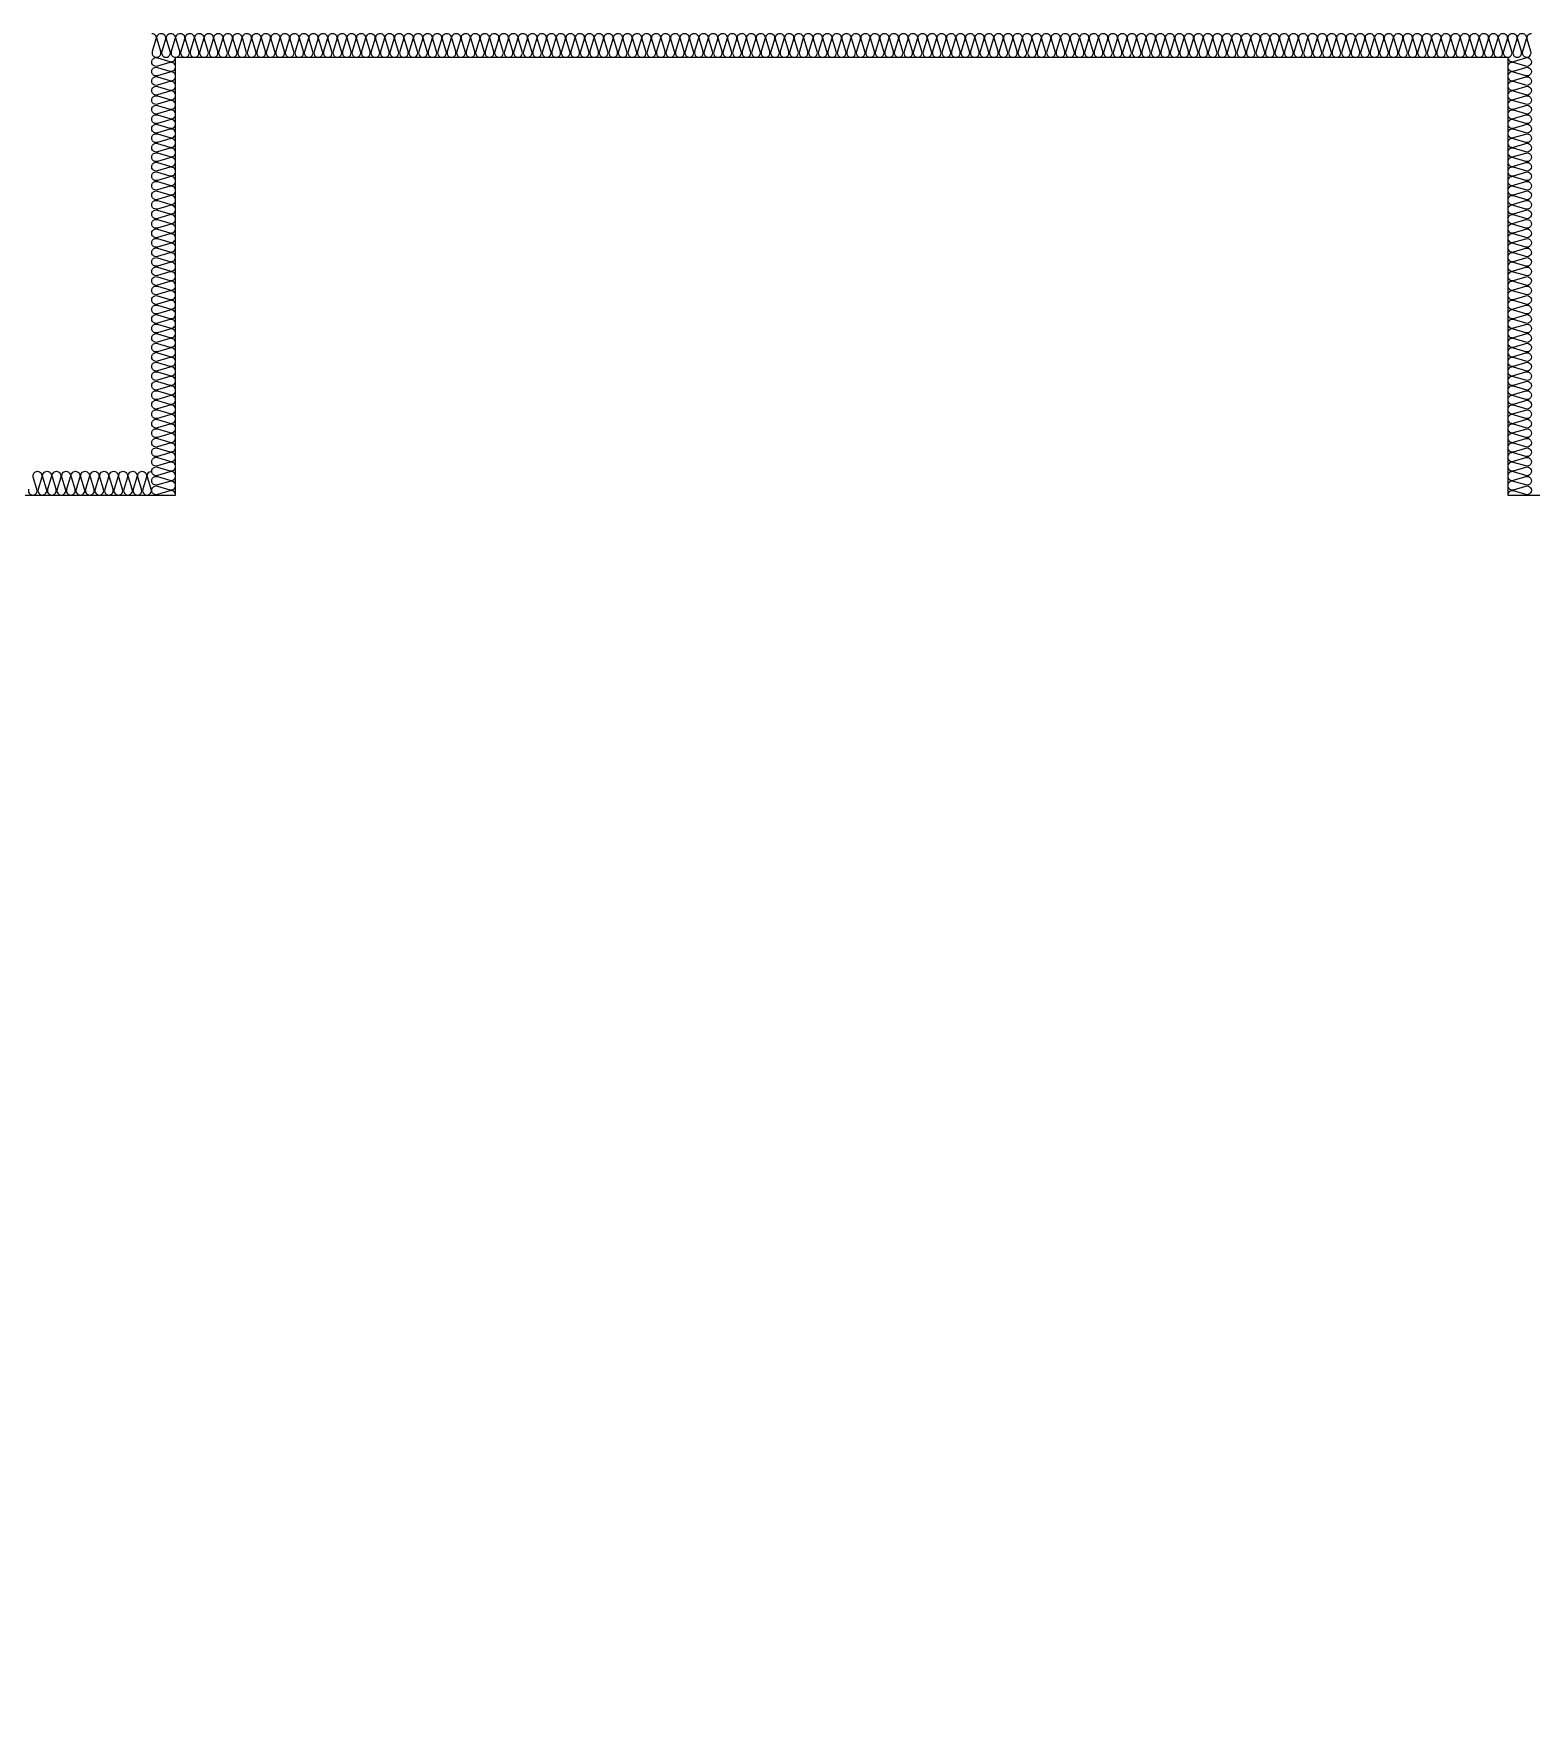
# Model space of a CAD drawing. Header units: millimetres. Extents: x 17311 to 801382, y -242618 to -104888.
# Drawn here: x 345962 to 349111, y -173029 to -169509 of the extents above; entities that cross this region are included whole.
import ezdxf

# ---------------------------------------------------------------- set-up
doc = ezdxf.new("R2010")
doc.units = ezdxf.units.MM
doc.header["$LTSCALE"] = 250
doc.layers.add('ISL', color=251, linetype='Continuous')

msp = doc.modelspace()

# ---------------------------------------------------------------- linework, layer by layer
at = {"layer": 'ISL'}
for points in [[(346210.7, -169509.5, -0.00027), (346210.7, -169509.5, -0.509267), (346219.5, -169521.6), (346211.8, -169547.4, 1.372593), (346229.5, -169547.4), (346221.8, -169521.6, -0.509267), (346230.7, -169509.5, -0.509267), (346239.5, -169521.6), (346231.8, -169547.4, 1.372593), (346249.5, -169547.4), (346241.8, -169521.6, -0.509267), (346250.7, -169509.5, -0.509267), (346259.5, -169521.6), (346251.8, -169547.4, 1.372593), (346269.5, -169547.4), (346261.8, -169521.6, -0.509267), (346270.7, -169509.5, -0.509267), (346279.5, -169521.6), (346271.8, -169547.4, 1.372593), (346289.5, -169547.4), (346281.8, -169521.6, -0.509267), (346290.7, -169509.5, -0.509267), (346299.5, -169521.6), (346291.8, -169547.4, 1.372593), (346309.5, -169547.4), (346301.8, -169521.6, -0.509267), (346310.7, -169509.5, -0.509267), (346319.5, -169521.6), (346311.8, -169547.4, 1.372593), (346329.5, -169547.4), (346321.8, -169521.6, -0.509267), (346330.7, -169509.5, -0.509267), (346339.5, -169521.6), (346331.8, -169547.4, 1.372593), (346349.5, -169547.4), (346341.8, -169521.6, -0.509267), (346350.7, -169509.5, -0.509267), (346359.5, -169521.6), (346351.8, -169547.4, 1.372593), (346369.5, -169547.4), (346361.8, -169521.6, -0.509267), (346370.7, -169509.5, -0.509267), (346379.5, -169521.6), (346371.8, -169547.4, 1.372593), (346389.5, -169547.4), (346381.8, -169521.6, -0.509267), (346390.7, -169509.5, -0.509267), (346399.5, -169521.6), (346391.8, -169547.4, 1.372593), (346409.5, -169547.4), (346401.8, -169521.6, -0.509267), (346410.7, -169509.5, -0.509267), (346419.5, -169521.6), (346411.8, -169547.4, 1.372593), (346429.5, -169547.4), (346421.8, -169521.6, -0.509267), (346430.7, -169509.5, -0.509267), (346439.5, -169521.6), (346431.8, -169547.4, 1.372593), (346449.5, -169547.4), (346441.8, -169521.6, -0.509267), (346450.7, -169509.5, -0.509267), (346459.5, -169521.6), (346451.8, -169547.4, 1.372593), (346469.5, -169547.4), (346461.8, -169521.6, -0.509267), (346470.7, -169509.5, -0.509267), (346479.5, -169521.6), (346471.8, -169547.4, 1.372593), (346489.5, -169547.4), (346481.8, -169521.6, -0.509267), (346490.7, -169509.5, -0.509267), (346499.5, -169521.6), (346491.8, -169547.4, 1.372593), (346509.5, -169547.4), (346501.8, -169521.6, -0.509267), (346510.7, -169509.5, -0.509267), (346519.5, -169521.6), (346511.8, -169547.4, 1.372593), (346529.5, -169547.4), (346521.8, -169521.6, -0.509267), (346530.7, -169509.5, -0.509267), (346539.5, -169521.6), (346531.8, -169547.4, 1.372593), (346549.5, -169547.4), (346541.8, -169521.6, -0.509267), (346550.7, -169509.5, -0.509267), (346559.5, -169521.6), (346551.8, -169547.4, 1.372593), (346569.5, -169547.4), (346561.8, -169521.6, -0.509267), (346570.7, -169509.5, -0.509267), (346579.5, -169521.6), (346571.8, -169547.4, 1.372593), (346589.5, -169547.4), (346581.8, -169521.6, -0.509267), (346590.7, -169509.5, -0.509267), (346599.5, -169521.6), (346591.8, -169547.4, 1.372593), (346609.5, -169547.4), (346601.8, -169521.6, -0.509267), (346610.7, -169509.5, -0.509267), (346619.5, -169521.6), (346611.8, -169547.4, 1.372593), (346629.5, -169547.4), (346621.8, -169521.6, -0.509267), (346630.7, -169509.5, -0.509267), (346639.5, -169521.6), (346631.8, -169547.4, 1.372593), (346649.5, -169547.4), (346641.8, -169521.6, -0.509267), (346650.7, -169509.5, -0.509267), (346659.5, -169521.6), (346651.8, -169547.4, 1.372593), (346669.5, -169547.4), (346661.8, -169521.6, -0.509267), (346670.7, -169509.5, -0.509267), (346679.5, -169521.6), (346671.8, -169547.4, 1.372593), (346689.5, -169547.4), (346681.8, -169521.6, -0.509267), (346690.7, -169509.5, -0.509267), (346699.5, -169521.6), (346691.8, -169547.4, 1.372593), (346709.5, -169547.4), (346701.8, -169521.6, -0.509267), (346710.7, -169509.5, -0.509267), (346719.5, -169521.6), (346711.8, -169547.4, 1.372593), (346729.5, -169547.4), (346721.8, -169521.6, -0.509267), (346730.7, -169509.5, -0.509267), (346739.5, -169521.6), (346731.8, -169547.4, 1.372593), (346749.5, -169547.4), (346741.8, -169521.6, -0.509267), (346750.7, -169509.5, -0.509267), (346759.5, -169521.6), (346751.8, -169547.4, 1.372593), (346769.5, -169547.4), (346761.8, -169521.6, -0.509267), (346770.7, -169509.5, -0.509267), (346779.5, -169521.6), (346771.8, -169547.4, 1.372593), (346789.5, -169547.4), (346781.8, -169521.6, -0.509267), (346790.7, -169509.5, -0.509267), (346799.5, -169521.6), (346791.8, -169547.4, 1.372593), (346809.5, -169547.4), (346801.8, -169521.6, -0.509267), (346810.7, -169509.5, -0.509267), (346819.5, -169521.6), (346811.8, -169547.4, 1.372593), (346829.5, -169547.4), (346821.8, -169521.6, -0.509267), (346830.7, -169509.5, -0.509267), (346839.5, -169521.6), (346831.8, -169547.4, 1.372593), (346849.5, -169547.4), (346841.8, -169521.6, -0.509267), (346850.7, -169509.5, -0.509267), (346859.5, -169521.6), (346851.8, -169547.4, 1.372593), (346869.5, -169547.4), (346861.8, -169521.6, -0.509267), (346870.7, -169509.5, -0.509267), (346879.5, -169521.6), (346871.8, -169547.4, 1.372593), (346889.5, -169547.4), (346881.8, -169521.6, -0.509267), (346890.7, -169509.5, -0.509267), (346899.5, -169521.6), (346891.8, -169547.4, 1.372593), (346909.5, -169547.4), (346901.8, -169521.6, -0.509267), (346910.7, -169509.5, -0.509267), (346919.5, -169521.6), (346911.8, -169547.4, 1.372593), (346929.5, -169547.4), (346921.8, -169521.6, -0.509267), (346930.7, -169509.5, -0.509267), (346939.5, -169521.6), (346931.8, -169547.4, 1.372593), (346949.5, -169547.4), (346941.8, -169521.6, -0.509267), (346950.7, -169509.5, -0.509267), (346959.5, -169521.6), (346951.8, -169547.4, 1.372593), (346969.5, -169547.4), (346961.8, -169521.6, -0.509267), (346970.7, -169509.5, -0.509267), (346979.5, -169521.6), (346971.8, -169547.4, 1.372593), (346989.5, -169547.4), (346981.8, -169521.6, -0.509267), (346990.7, -169509.5, -0.509267), (346999.5, -169521.6), (346991.8, -169547.4, 1.372593), (347009.5, -169547.4), (347001.8, -169521.6, -0.509267), (347010.7, -169509.5, -0.509267), (347019.5, -169521.6), (347011.8, -169547.4, 1.372593), (347029.5, -169547.4), (347021.8, -169521.6, -0.509267), (347030.7, -169509.5, -0.509267), (347039.5, -169521.6), (347031.8, -169547.4, 1.372593), (347049.5, -169547.4), (347041.8, -169521.6, -0.509267), (347050.7, -169509.5, -0.509267), (347059.5, -169521.6), (347051.8, -169547.4, 1.372593), (347069.5, -169547.4), (347061.8, -169521.6, -0.509267), (347070.7, -169509.5, -0.509267), (347079.5, -169521.6), (347071.8, -169547.4, 1.372593), (347089.5, -169547.4), (347081.8, -169521.6, -0.509267), (347090.7, -169509.5, -0.509267), (347099.5, -169521.6), (347091.8, -169547.4, 1.372593), (347109.5, -169547.4), (347101.8, -169521.6, -0.509267), (347110.7, -169509.5, -0.509267), (347119.5, -169521.6), (347111.8, -169547.4, 1.372593), (347129.5, -169547.4), (347121.8, -169521.6, -0.509267), (347130.7, -169509.5, -0.509267), (347139.5, -169521.6), (347131.8, -169547.4, 1.372593), (347149.5, -169547.4), (347141.8, -169521.6, -0.509267), (347150.7, -169509.5, -0.509267), (347159.5, -169521.6), (347151.8, -169547.4, 1.372593), (347169.5, -169547.4), (347161.8, -169521.6, -0.509267), (347170.7, -169509.5, -0.509267), (347179.5, -169521.6), (347171.8, -169547.4, 1.372593), (347189.5, -169547.4), (347181.8, -169521.6, -0.509267), (347190.7, -169509.5, -0.509267), (347199.5, -169521.6), (347191.8, -169547.4, 1.372593), (347209.5, -169547.4), (347201.8, -169521.6, -0.509267), (347210.7, -169509.5, -0.509267), (347219.5, -169521.6), (347211.8, -169547.4, 1.372593), (347229.5, -169547.4), (347221.8, -169521.6, -0.509267), (347230.7, -169509.5, -0.509267), (347239.5, -169521.6), (347231.8, -169547.4, 1.372593), (347249.5, -169547.4), (347241.8, -169521.6, -0.509267), (347250.7, -169509.5, -0.509267), (347259.5, -169521.6), (347251.8, -169547.4, 1.372593), (347269.5, -169547.4), (347261.8, -169521.6, -0.509267), (347270.7, -169509.5, -0.509267), (347279.5, -169521.6), (347271.8, -169547.4, 1.372593), (347289.5, -169547.4), (347281.8, -169521.6, -0.509267), (347290.7, -169509.5, -0.509267), (347299.5, -169521.6), (347291.8, -169547.4, 1.372593), (347309.5, -169547.4), (347301.8, -169521.6, -0.509267), (347310.7, -169509.5, -0.509267), (347319.5, -169521.6), (347311.8, -169547.4, 1.372593), (347329.5, -169547.4), (347321.8, -169521.6, -0.509267), (347330.7, -169509.5, -0.509267), (347339.5, -169521.6), (347331.8, -169547.4, 1.372593), (347349.5, -169547.4), (347341.8, -169521.6, -0.509267), (347350.7, -169509.5, -0.509267), (347359.5, -169521.6), (347351.8, -169547.4, 1.372593), (347369.5, -169547.4), (347361.8, -169521.6, -0.509267), (347370.7, -169509.5, -0.509267), (347379.5, -169521.6), (347371.8, -169547.4, 1.372593), (347389.5, -169547.4), (347381.8, -169521.6, -0.509267), (347390.7, -169509.5, -0.509267), (347399.5, -169521.6), (347391.8, -169547.4, 1.372593), (347409.5, -169547.4), (347401.8, -169521.6, -0.509267), (347410.7, -169509.5, -0.509267), (347419.5, -169521.6), (347411.8, -169547.4, 1.372593), (347429.5, -169547.4), (347421.8, -169521.6, -0.509267), (347430.7, -169509.5, -0.509267), (347439.5, -169521.6), (347431.8, -169547.4, 1.372593), (347449.5, -169547.4), (347441.8, -169521.6, -0.509267), (347450.7, -169509.5, -0.509267), (347459.5, -169521.6), (347451.8, -169547.4, 1.372593), (347469.5, -169547.4), (347461.8, -169521.6, -0.509267), (347470.7, -169509.5, -0.509267), (347479.5, -169521.6), (347471.8, -169547.4, 1.372593), (347489.5, -169547.4), (347481.8, -169521.6, -0.509267), (347490.7, -169509.5, -0.509267), (347499.5, -169521.6), (347491.8, -169547.4, 1.372593), (347509.5, -169547.4), (347501.8, -169521.6, -0.509267), (347510.7, -169509.5, -0.509267), (347519.5, -169521.6), (347511.8, -169547.4, 1.372593), (347529.5, -169547.4), (347521.8, -169521.6, -0.509267), (347530.7, -169509.5, -0.509267), (347539.5, -169521.6), (347531.8, -169547.4, 1.372593), (347549.5, -169547.4), (347541.8, -169521.6, -0.509267), (347550.7, -169509.5, -0.509267), (347559.5, -169521.6), (347551.8, -169547.4, 1.372593), (347569.5, -169547.4), (347561.8, -169521.6, -0.509267), (347570.7, -169509.5, -0.509267), (347579.5, -169521.6), (347571.8, -169547.4, 1.372593), (347589.5, -169547.4), (347581.8, -169521.6, -0.509267), (347590.7, -169509.5, -0.509267), (347599.5, -169521.6), (347591.8, -169547.4, 1.372593), (347609.5, -169547.4), (347601.8, -169521.6, -0.509267), (347610.7, -169509.5, -0.509267), (347619.5, -169521.6), (347611.8, -169547.4, 1.372593), (347629.5, -169547.4), (347621.8, -169521.6, -0.509267), (347630.7, -169509.5, -0.509267), (347639.5, -169521.6), (347631.8, -169547.4, 1.372593), (347649.5, -169547.4), (347641.8, -169521.6, -0.509267), (347650.7, -169509.5, -0.509267), (347659.5, -169521.6), (347651.8, -169547.4, 1.372593), (347669.5, -169547.4), (347661.8, -169521.6, -0.509267), (347670.7, -169509.5, -0.509267), (347679.5, -169521.6), (347671.8, -169547.4, 1.372593), (347689.5, -169547.4), (347681.8, -169521.6, -0.509267), (347690.7, -169509.5, -0.509267), (347699.5, -169521.6), (347691.8, -169547.4, 1.372593), (347709.5, -169547.4), (347701.8, -169521.6, -0.509267), (347710.7, -169509.5, -0.509267), (347719.5, -169521.6), (347711.8, -169547.4, 1.372593), (347729.5, -169547.4), (347721.8, -169521.6, -0.509267), (347730.7, -169509.5, -0.509267), (347739.5, -169521.6), (347731.8, -169547.4, 1.372593), (347749.5, -169547.4), (347741.8, -169521.6, -0.509267), (347750.7, -169509.5, -0.509267), (347759.5, -169521.6), (347751.8, -169547.4, 1.372593), (347769.5, -169547.4), (347761.8, -169521.6, -0.509267), (347770.7, -169509.5, -0.509267), (347779.5, -169521.6), (347771.8, -169547.4, 1.372593), (347789.5, -169547.4), (347781.8, -169521.6, -0.509267), (347790.7, -169509.5, -0.509267), (347799.5, -169521.6), (347791.8, -169547.4, 1.372593), (347809.5, -169547.4), (347801.8, -169521.6, -0.509267), (347810.7, -169509.5, -0.509267), (347819.5, -169521.6), (347811.8, -169547.4, 1.372593), (347829.5, -169547.4), (347821.8, -169521.6, -0.509267), (347830.7, -169509.5, -0.509267), (347839.5, -169521.6), (347831.8, -169547.4, 1.372593), (347849.5, -169547.4), (347841.8, -169521.6, -0.509267), (347850.7, -169509.5, -0.509267), (347859.5, -169521.6), (347851.8, -169547.4, 1.372593), (347869.5, -169547.4), (347861.8, -169521.6, -0.509267), (347870.7, -169509.5, -0.509267), (347879.5, -169521.6), (347871.8, -169547.4, 1.372593), (347889.5, -169547.4), (347881.8, -169521.6, -0.509267), (347890.7, -169509.5, -0.509267), (347899.5, -169521.6), (347891.8, -169547.4, 1.372593), (347909.5, -169547.4), (347901.8, -169521.6, -0.509267), (347910.7, -169509.5, -0.509267), (347919.5, -169521.6), (347911.8, -169547.4, 1.372593), (347929.5, -169547.4), (347921.8, -169521.6, -0.509267), (347930.7, -169509.5, -0.509267), (347939.5, -169521.6), (347931.8, -169547.4, 1.372593), (347949.5, -169547.4), (347941.8, -169521.6, -0.509267), (347950.7, -169509.5, -0.509267), (347959.5, -169521.6), (347951.8, -169547.4, 1.372593), (347969.5, -169547.4), (347961.8, -169521.6, -0.509267), (347970.7, -169509.5, -0.509267), (347979.5, -169521.6), (347971.8, -169547.4, 1.372593), (347989.5, -169547.4), (347981.8, -169521.6, -0.509267), (347990.7, -169509.5, -0.509267), (347999.5, -169521.6), (347991.8, -169547.4, 1.372593), (348009.5, -169547.4), (348001.8, -169521.6, -0.509267), (348010.7, -169509.5, -0.509267), (348019.5, -169521.6), (348011.8, -169547.4, 1.372593), (348029.5, -169547.4), (348021.8, -169521.6, -0.509267), (348030.7, -169509.5, -0.509267), (348039.5, -169521.6), (348031.8, -169547.4, 1.372593), (348049.5, -169547.4), (348041.8, -169521.6, -0.509267), (348050.7, -169509.5, -0.509267), (348059.5, -169521.6), (348051.8, -169547.4, 1.372593), (348069.5, -169547.4), (348061.8, -169521.6, -0.509267), (348070.7, -169509.5, -0.509267), (348079.5, -169521.6), (348071.8, -169547.4, 1.372593), (348089.5, -169547.4), (348081.8, -169521.6, -0.509267), (348090.7, -169509.5, -0.509267), (348099.5, -169521.6), (348091.8, -169547.4, 1.372593), (348109.5, -169547.4), (348101.8, -169521.6, -0.509267), (348110.7, -169509.5, -0.509267), (348119.5, -169521.6), (348111.8, -169547.4, 1.372593), (348129.5, -169547.4), (348121.8, -169521.6, -0.509267), (348130.7, -169509.5, -0.509267), (348139.5, -169521.6), (348131.8, -169547.4, 1.372593), (348149.5, -169547.4), (348141.8, -169521.6, -0.509267), (348150.7, -169509.5, -0.509267), (348159.5, -169521.6), (348151.8, -169547.4, 1.372593), (348169.5, -169547.4), (348161.8, -169521.6, -0.509267), (348170.7, -169509.5, -0.509267), (348179.5, -169521.6), (348171.8, -169547.4, 1.372593), (348189.5, -169547.4), (348181.8, -169521.6, -0.509267), (348190.7, -169509.5, -0.509267), (348199.5, -169521.6), (348191.8, -169547.4, 1.372593), (348209.5, -169547.4), (348201.8, -169521.6, -0.509267), (348210.7, -169509.5, -0.509267), (348219.5, -169521.6), (348211.8, -169547.4, 1.372593), (348229.5, -169547.4), (348221.8, -169521.6, -0.509267), (348230.7, -169509.5, -0.509267), (348239.5, -169521.6), (348231.8, -169547.4, 1.372593), (348249.5, -169547.4), (348241.8, -169521.6, -0.509267), (348250.7, -169509.5, -0.509267), (348259.5, -169521.6), (348251.8, -169547.4, 1.372593), (348269.5, -169547.4), (348261.8, -169521.6, -0.509267), (348270.7, -169509.5, -0.509267), (348279.5, -169521.6), (348271.8, -169547.4, 1.372593), (348289.5, -169547.4), (348281.8, -169521.6, -0.509267), (348290.7, -169509.5, -0.509267), (348299.5, -169521.6), (348291.8, -169547.4, 1.372593), (348309.5, -169547.4), (348301.8, -169521.6, -0.509267), (348310.7, -169509.5, -0.509267), (348319.5, -169521.6), (348311.8, -169547.4, 1.372593), (348329.5, -169547.4), (348321.8, -169521.6, -0.509267), (348330.7, -169509.5, -0.509267), (348339.5, -169521.6), (348331.8, -169547.4, 1.372593), (348349.5, -169547.4), (348341.8, -169521.6, -0.509267), (348350.7, -169509.5, -0.509267), (348359.5, -169521.6), (348351.8, -169547.4, 1.372593), (348369.5, -169547.4), (348361.8, -169521.6, -0.509267), (348370.7, -169509.5, -0.509267), (348379.5, -169521.6), (348371.8, -169547.4, 1.372593), (348389.5, -169547.4), (348381.8, -169521.6, -0.509267), (348390.7, -169509.5, -0.509267), (348399.5, -169521.6), (348391.8, -169547.4, 1.372593), (348409.5, -169547.4), (348401.8, -169521.6, -0.509267), (348410.7, -169509.5, -0.509267), (348419.5, -169521.6), (348411.8, -169547.4, 1.372593), (348429.5, -169547.4), (348421.8, -169521.6, -0.509267), (348430.7, -169509.5, -0.509267), (348439.5, -169521.6), (348431.8, -169547.4, 1.372593), (348449.5, -169547.4), (348441.8, -169521.6, -0.509267), (348450.7, -169509.5, -0.509267), (348459.5, -169521.6), (348451.8, -169547.4, 1.372593), (348469.5, -169547.4), (348461.8, -169521.6, -0.509267), (348470.7, -169509.5, -0.509267), (348479.5, -169521.6), (348471.8, -169547.4, 1.372593), (348489.5, -169547.4), (348481.8, -169521.6, -0.509267), (348490.7, -169509.5, -0.509267), (348499.5, -169521.6), (348491.8, -169547.4, 1.372593), (348509.5, -169547.4), (348501.8, -169521.6, -0.509267), (348510.7, -169509.5, -0.509267), (348519.5, -169521.6), (348511.8, -169547.4, 1.372593), (348529.5, -169547.4), (348521.8, -169521.6, -0.509267), (348530.7, -169509.5, -0.509267), (348539.5, -169521.6), (348531.8, -169547.4, 1.372593), (348549.5, -169547.4), (348541.8, -169521.6, -0.509267), (348550.7, -169509.5, -0.509267), (348559.5, -169521.6), (348551.8, -169547.4, 1.372593), (348569.5, -169547.4), (348561.8, -169521.6, -0.509267), (348570.7, -169509.5, -0.509267), (348579.5, -169521.6), (348571.8, -169547.4, 1.372593), (348589.5, -169547.4), (348581.8, -169521.6, -0.509267), (348590.7, -169509.5, -0.509267), (348599.5, -169521.6), (348591.8, -169547.4, 1.372593), (348609.5, -169547.4), (348601.8, -169521.6, -0.509267), (348610.7, -169509.5, -0.509267), (348619.5, -169521.6), (348611.8, -169547.4, 1.372593), (348629.5, -169547.4), (348621.8, -169521.6, -0.509267), (348630.7, -169509.5, -0.509267), (348639.5, -169521.6), (348631.8, -169547.4, 1.372593), (348649.5, -169547.4), (348641.8, -169521.6, -0.509267), (348650.7, -169509.5, -0.509267), (348659.5, -169521.6), (348651.8, -169547.4, 1.372593), (348669.5, -169547.4), (348661.8, -169521.6, -0.509267), (348670.7, -169509.5, -0.509267), (348679.5, -169521.6), (348671.8, -169547.4, 1.372593), (348689.5, -169547.4), (348681.8, -169521.6, -0.509267), (348690.7, -169509.5, -0.509267), (348699.5, -169521.6), (348691.8, -169547.4, 1.372593), (348709.5, -169547.4), (348701.8, -169521.6, -0.509267), (348710.7, -169509.5, -0.509267), (348719.5, -169521.6), (348711.8, -169547.4, 1.372593), (348729.5, -169547.4), (348721.8, -169521.6, -0.509267), (348730.7, -169509.5, -0.509267), (348739.5, -169521.6), (348731.8, -169547.4, 1.372593), (348749.5, -169547.4), (348741.8, -169521.6, -0.509267), (348750.7, -169509.5, -0.509267), (348759.5, -169521.6), (348751.8, -169547.4, 1.372593), (348769.5, -169547.4), (348761.8, -169521.6, -0.509267), (348770.7, -169509.5, -0.509267), (348779.5, -169521.6), (348771.8, -169547.4, 1.372593), (348789.5, -169547.4), (348781.8, -169521.6, -0.509267), (348790.7, -169509.5, -0.509267), (348799.5, -169521.6), (348791.8, -169547.4, 1.372593), (348809.5, -169547.4), (348801.8, -169521.6, -0.509267), (348810.7, -169509.5, -0.509267), (348819.5, -169521.6), (348811.8, -169547.4, 1.372593), (348829.5, -169547.4), (348821.8, -169521.6, -0.509267), (348830.7, -169509.5, -0.509267), (348839.5, -169521.6), (348831.8, -169547.4, 1.372593), (348849.5, -169547.4), (348841.8, -169521.6, -0.509267), (348850.7, -169509.5, -0.509267), (348859.5, -169521.6), (348851.8, -169547.4, 1.372593), (348869.5, -169547.4), (348861.8, -169521.6, -0.509267), (348870.7, -169509.5, -0.509267), (348879.5, -169521.6), (348871.8, -169547.4, 1.372593), (348889.5, -169547.4), (348881.8, -169521.6, -0.509267), (348890.7, -169509.5, -0.509267), (348899.5, -169521.6), (348891.8, -169547.4, 1.372593), (348909.5, -169547.4), (348901.8, -169521.6, -0.509267), (348910.7, -169509.5, -0.509267), (348919.5, -169521.6), (348911.8, -169547.4, 1.372593), (348929.5, -169547.4), (348921.8, -169521.6, -0.509267), (348930.7, -169509.5, -0.509267), (348939.5, -169521.6), (348931.8, -169547.4, 1.372593), (348949.5, -169547.4), (348941.8, -169521.6, -0.509267), (348950.7, -169509.5, -0.509267), (348959.5, -169521.6), (348951.8, -169547.4, 1.372593), (348969.5, -169547.4), (348961.8, -169521.6, -0.509267), (348970.7, -169509.5, -0.509267), (348979.5, -169521.6), (348971.8, -169547.4, 1.372593), (348989.5, -169547.4), (348981.8, -169521.6, -0.509267), (348990.7, -169509.5, -0.509267), (348999.5, -169521.6), (348991.8, -169547.4, 1.372593), (349009.5, -169547.4), (349001.8, -169521.6, -0.509267), (349010.7, -169509.5, -0.509267), (349019.5, -169521.6), (349011.8, -169547.4, 1.372593), (349029.5, -169547.4), (349021.8, -169521.6, -0.509267), (349030.7, -169509.5, -0.509267), (349039.5, -169521.6), (349031.8, -169547.4, 1.372593), (349049.5, -169547.4), (349041.8, -169521.6, -0.509267), (349050.7, -169509.5, -0.509267), (349059.5, -169521.6), (349051.8, -169547.4, 1.372593), (349069.5, -169547.4), (349061.8, -169521.6, -0.509267), (349070.7, -169509.5, -0.509267), (349079.5, -169521.6), (349071.8, -169547.4, 1.372593), (349089.5, -169547.4), (349081.8, -169521.6, -0.509267), (349090.7, -169509.5, -0.509267), (349099.5, -169521.6), (349091.8, -169547.4, 1.372593), (349109.5, -169547.4), (349101.8, -169521.6, -0.508927), (349110.7, -169509.5, -0.508927)], [(346260.7, -170479.5, 0.509267), (346248.5, -170470.6), (346222.8, -170478.3, -1.372593), (346222.8, -170460.6), (346248.5, -170468.3, 0.509267), (346260.7, -170459.5, 0.509267), (346248.5, -170450.6), (346222.8, -170458.3, -1.372593), (346222.8, -170440.6), (346248.5, -170448.3, 0.509267), (346260.7, -170439.5, 0.509267), (346248.5, -170430.6), (346222.8, -170438.3, -1.372593), (346222.8, -170420.6), (346248.5, -170428.3, 0.509267), (346260.7, -170419.5, 0.509267), (346248.5, -170410.6), (346222.8, -170418.3, -1.372593), (346222.8, -170400.6), (346248.5, -170408.3, 0.509267), (346260.7, -170399.5, 0.509267), (346248.5, -170390.6), (346222.8, -170398.3, -1.372593), (346222.8, -170380.6), (346248.5, -170388.3, 0.509267), (346260.7, -170379.5, 0.509267), (346248.5, -170370.6), (346222.8, -170378.3, -1.372593), (346222.8, -170360.6), (346248.5, -170368.3, 0.509267), (346260.7, -170359.5, 0.509267), (346248.5, -170350.6), (346222.8, -170358.3, -1.372593), (346222.8, -170340.6), (346248.5, -170348.3, 0.509267), (346260.7, -170339.5, 0.509267), (346248.5, -170330.6), (346222.8, -170338.3, -1.372593), (346222.8, -170320.6), (346248.5, -170328.3, 0.509267), (346260.7, -170319.5, 0.509267), (346248.5, -170310.6), (346222.8, -170318.3, -1.372593), (346222.8, -170300.6), (346248.5, -170308.3, 0.509267), (346260.7, -170299.5, 0.509267), (346248.5, -170290.6), (346222.8, -170298.3, -1.372593), (346222.8, -170280.6), (346248.5, -170288.3, 0.509267), (346260.7, -170279.5, 0.509267), (346248.5, -170270.6), (346222.8, -170278.3, -1.372593), (346222.8, -170260.6), (346248.5, -170268.3, 0.509267), (346260.7, -170259.5, 0.509267), (346248.5, -170250.6), (346222.8, -170258.3, -1.372593), (346222.8, -170240.6), (346248.5, -170248.3, 0.509267), (346260.7, -170239.5, 0.509267), (346248.5, -170230.6), (346222.8, -170238.3, -1.372593), (346222.8, -170220.6), (346248.5, -170228.3, 0.509267), (346260.7, -170219.5, 0.509267), (346248.5, -170210.6), (346222.8, -170218.3, -1.372593), (346222.8, -170200.6), (346248.5, -170208.3, 0.509267), (346260.7, -170199.5, 0.509267), (346248.5, -170190.6), (346222.8, -170198.3, -1.372593), (346222.8, -170180.6), (346248.5, -170188.3, 0.509267), (346260.7, -170179.5, 0.509267), (346248.5, -170170.6), (346222.8, -170178.3, -1.372593), (346222.8, -170160.6), (346248.5, -170168.3, 0.509267), (346260.7, -170159.5, 0.509267), (346248.5, -170150.6), (346222.8, -170158.3, -1.372593), (346222.8, -170140.6), (346248.5, -170148.3, 0.509267), (346260.7, -170139.5, 0.509267), (346248.5, -170130.6), (346222.8, -170138.3, -1.372593), (346222.8, -170120.6), (346248.5, -170128.3, 0.509267), (346260.7, -170119.5, 0.509267), (346248.5, -170110.6), (346222.8, -170118.3, -1.372593), (346222.8, -170100.6), (346248.5, -170108.3, 0.509267), (346260.7, -170099.5, 0.509267), (346248.5, -170090.6), (346222.8, -170098.3, -1.372593), (346222.8, -170080.6), (346248.5, -170088.3, 0.509267), (346260.7, -170079.5, 0.509267), (346248.5, -170070.6), (346222.8, -170078.3, -1.372593), (346222.8, -170060.6), (346248.5, -170068.3, 0.509267), (346260.7, -170059.5, 0.509267), (346248.5, -170050.6), (346222.8, -170058.3, -1.372593), (346222.8, -170040.6), (346248.5, -170048.3, 0.509267), (346260.7, -170039.5, 0.509267), (346248.5, -170030.6), (346222.8, -170038.3, -1.372593), (346222.8, -170020.6), (346248.5, -170028.3, 0.509267), (346260.7, -170019.5, 0.509267), (346248.5, -170010.6), (346222.8, -170018.3, -1.372593), (346222.8, -170000.6), (346248.5, -170008.3, 0.509267), (346260.7, -169999.5, 0.509267), (346248.5, -169990.6), (346222.8, -169998.3, -1.372593), (346222.8, -169980.6), (346248.5, -169988.3, 0.509267), (346260.7, -169979.5, 0.509267), (346248.5, -169970.6), (346222.8, -169978.3, -1.372593), (346222.8, -169960.6), (346248.5, -169968.3, 0.509267), (346260.7, -169959.5, 0.509267), (346248.5, -169950.6), (346222.8, -169958.3, -1.372593), (346222.8, -169940.6), (346248.5, -169948.3, 0.509267), (346260.7, -169939.5, 0.509267), (346248.5, -169930.6), (346222.8, -169938.3, -1.372593), (346222.8, -169920.6), (346248.5, -169928.3, 0.509267), (346260.7, -169919.5, 0.509267), (346248.5, -169910.6), (346222.8, -169918.3, -1.372593), (346222.8, -169900.6), (346248.5, -169908.3, 0.509267), (346260.7, -169899.5, 0.509267), (346248.5, -169890.6), (346222.8, -169898.3, -1.372593), (346222.8, -169880.6), (346248.5, -169888.3, 0.509267), (346260.7, -169879.5, 0.509267), (346248.5, -169870.6), (346222.8, -169878.3, -1.372593), (346222.8, -169860.6), (346248.5, -169868.3, 0.509267), (346260.7, -169859.5, 0.509267), (346248.5, -169850.6), (346222.8, -169858.3, -1.372593), (346222.8, -169840.6), (346248.5, -169848.3, 0.509267), (346260.7, -169839.5, 0.509267), (346248.5, -169830.6), (346222.8, -169838.3, -1.372593), (346222.8, -169820.6), (346248.5, -169828.3, 0.509267), (346260.7, -169819.5, 0.509267), (346248.5, -169810.6), (346222.8, -169818.3, -1.372593), (346222.8, -169800.6), (346248.5, -169808.3, 0.509267), (346260.7, -169799.5, 0.509267), (346248.5, -169790.6), (346222.8, -169798.3, -1.372593), (346222.8, -169780.6), (346248.5, -169788.3, 0.509267), (346260.7, -169779.5, 0.509267), (346248.5, -169770.6), (346222.8, -169778.3, -1.372593), (346222.8, -169760.6), (346248.5, -169768.3, 0.509267), (346260.7, -169759.5, 0.509267), (346248.5, -169750.6), (346222.8, -169758.3, -1.372593), (346222.8, -169740.6), (346248.5, -169748.3, 0.509267), (346260.7, -169739.5, 0.509267), (346248.5, -169730.6), (346222.8, -169738.3, -1.372593), (346222.8, -169720.6), (346248.5, -169728.3, 0.509267), (346260.7, -169719.5, 0.509267), (346248.5, -169710.6), (346222.8, -169718.3, -1.372593), (346222.8, -169700.6), (346248.5, -169708.3, 0.509267), (346260.7, -169699.5, 0.509267), (346248.5, -169690.6), (346222.8, -169698.3, -1.372593), (346222.8, -169680.6), (346248.5, -169688.3, 0.509267), (346260.7, -169679.5, 0.509267), (346248.5, -169670.6), (346222.8, -169678.3, -1.372593), (346222.8, -169660.6), (346248.5, -169668.3, 0.509267), (346260.7, -169659.5, 0.509267), (346248.5, -169650.6), (346222.8, -169658.3, -1.372593), (346222.8, -169640.6), (346248.5, -169648.3, 0.509267), (346260.7, -169639.5, 0.509267), (346248.5, -169630.6), (346222.8, -169638.3, -1.372593), (346222.8, -169620.6), (346248.5, -169628.3, 0.509267), (346260.7, -169619.5, 0.509267), (346248.5, -169610.6), (346222.8, -169618.3, -1.372593), (346222.8, -169600.6), (346248.5, -169608.3, 0.509267), (346260.7, -169599.5, 0.509267), (346248.5, -169590.6), (346222.8, -169598.3, -1.372593), (346222.8, -169580.6), (346248.5, -169588.3, 0.509267), (346260.7, -169579.5, 0.509267), (346248.5, -169570.6), (346222.8, -169578.3, -1.372593), (346222.8, -169560.6), (346248.5, -169568.3, 0.509267), (346260.7, -169559.5)], [(349060.7, -169559.5, 0.509267), (349072.8, -169568.3), (349098.5, -169560.7, -1.372593), (349098.5, -169578.3), (349072.8, -169570.7, 0.509267), (349060.7, -169579.5, 0.509267), (349072.8, -169588.3), (349098.5, -169580.7, -1.372593), (349098.5, -169598.3), (349072.8, -169590.7, 0.509267), (349060.7, -169599.5, 0.509267), (349072.8, -169608.3), (349098.5, -169600.7, -1.372593), (349098.5, -169618.3), (349072.8, -169610.7, 0.509267), (349060.7, -169619.5, 0.509267), (349072.8, -169628.3), (349098.5, -169620.7, -1.372593), (349098.5, -169638.3), (349072.8, -169630.7, 0.509267), (349060.7, -169639.5, 0.509267), (349072.8, -169648.3), (349098.5, -169640.7, -1.372593), (349098.5, -169658.3), (349072.8, -169650.7, 0.509267), (349060.7, -169659.5, 0.509267), (349072.8, -169668.3), (349098.5, -169660.7, -1.372593), (349098.5, -169678.3), (349072.8, -169670.7, 0.509267), (349060.7, -169679.5, 0.509267), (349072.8, -169688.3), (349098.5, -169680.7, -1.372593), (349098.5, -169698.3), (349072.8, -169690.7, 0.509267), (349060.7, -169699.5, 0.509267), (349072.8, -169708.3), (349098.5, -169700.7, -1.372593), (349098.5, -169718.3), (349072.8, -169710.7, 0.509267), (349060.7, -169719.5, 0.509267), (349072.8, -169728.3), (349098.5, -169720.7, -1.372593), (349098.5, -169738.3), (349072.8, -169730.7, 0.509267), (349060.7, -169739.5, 0.509267), (349072.8, -169748.3), (349098.5, -169740.7, -1.372593), (349098.5, -169758.3), (349072.8, -169750.7, 0.509267), (349060.7, -169759.5, 0.509267), (349072.8, -169768.3), (349098.5, -169760.7, -1.372593), (349098.5, -169778.3), (349072.8, -169770.7, 0.509267), (349060.7, -169779.5, 0.509267), (349072.8, -169788.3), (349098.5, -169780.7, -1.372593), (349098.5, -169798.3), (349072.8, -169790.7, 0.509267), (349060.7, -169799.5, 0.509267), (349072.8, -169808.3), (349098.5, -169800.7, -1.372593), (349098.5, -169818.3), (349072.8, -169810.7, 0.509267), (349060.7, -169819.5, 0.509267), (349072.8, -169828.3), (349098.5, -169820.7, -1.372593), (349098.5, -169838.3), (349072.8, -169830.7, 0.509267), (349060.7, -169839.5, 0.509267), (349072.8, -169848.3), (349098.5, -169840.7, -1.372593), (349098.5, -169858.3), (349072.8, -169850.7, 0.509267), (349060.7, -169859.5, 0.509267), (349072.8, -169868.3), (349098.5, -169860.7, -1.372593), (349098.5, -169878.3), (349072.8, -169870.7, 0.509267), (349060.7, -169879.5, 0.509267), (349072.8, -169888.3), (349098.5, -169880.7, -1.372593), (349098.5, -169898.3), (349072.8, -169890.7, 0.509267), (349060.7, -169899.5, 0.509267), (349072.8, -169908.3), (349098.5, -169900.7, -1.372593), (349098.5, -169918.3), (349072.8, -169910.7, 0.509267), (349060.7, -169919.5, 0.509267), (349072.8, -169928.3), (349098.5, -169920.7, -1.372593), (349098.5, -169938.3), (349072.8, -169930.7, 0.509267), (349060.7, -169939.5, 0.509267), (349072.8, -169948.3), (349098.5, -169940.7, -1.372593), (349098.5, -169958.3), (349072.8, -169950.7, 0.509267), (349060.7, -169959.5, 0.509267), (349072.8, -169968.3), (349098.5, -169960.7, -1.372593), (349098.5, -169978.3), (349072.8, -169970.7, 0.509267), (349060.7, -169979.5, 0.509267), (349072.8, -169988.3), (349098.5, -169980.7, -1.372593), (349098.5, -169998.3), (349072.8, -169990.7, 0.509267), (349060.7, -169999.5, 0.509267), (349072.8, -170008.3), (349098.5, -170000.7, -1.372593), (349098.5, -170018.3), (349072.8, -170010.7, 0.509267), (349060.7, -170019.5, 0.509267), (349072.8, -170028.3), (349098.5, -170020.7, -1.372593), (349098.5, -170038.3), (349072.8, -170030.7, 0.509267), (349060.7, -170039.5, 0.509267), (349072.8, -170048.3), (349098.5, -170040.7, -1.372593), (349098.5, -170058.3), (349072.8, -170050.7, 0.509267), (349060.7, -170059.5, 0.509267), (349072.8, -170068.3), (349098.5, -170060.7, -1.372593), (349098.5, -170078.3), (349072.8, -170070.7, 0.509267), (349060.7, -170079.5, 0.509267), (349072.8, -170088.3), (349098.5, -170080.7, -1.372593), (349098.5, -170098.3), (349072.8, -170090.7, 0.509267), (349060.7, -170099.5, 0.509267), (349072.8, -170108.3), (349098.5, -170100.7, -1.372593), (349098.5, -170118.3), (349072.8, -170110.7, 0.509267), (349060.7, -170119.5, 0.509267), (349072.8, -170128.3), (349098.5, -170120.7, -1.372593), (349098.5, -170138.3), (349072.8, -170130.7, 0.509267), (349060.7, -170139.5, 0.509267), (349072.8, -170148.3), (349098.5, -170140.7, -1.372593), (349098.5, -170158.3), (349072.8, -170150.7, 0.509267), (349060.7, -170159.5, 0.509267), (349072.8, -170168.3), (349098.5, -170160.7, -1.372593), (349098.5, -170178.3), (349072.8, -170170.7, 0.509267), (349060.7, -170179.5, 0.509267), (349072.8, -170188.3), (349098.5, -170180.7, -1.372593), (349098.5, -170198.3), (349072.8, -170190.7, 0.509267), (349060.7, -170199.5, 0.509267), (349072.8, -170208.3), (349098.5, -170200.7, -1.372593), (349098.5, -170218.3), (349072.8, -170210.7, 0.509267), (349060.7, -170219.5, 0.509267), (349072.8, -170228.3), (349098.5, -170220.7, -1.372593), (349098.5, -170238.3), (349072.8, -170230.7, 0.509267), (349060.7, -170239.5, 0.509267), (349072.8, -170248.3), (349098.5, -170240.7, -1.372593), (349098.5, -170258.3), (349072.8, -170250.7, 0.509267), (349060.7, -170259.5, 0.509267), (349072.8, -170268.3), (349098.5, -170260.7, -1.372593), (349098.5, -170278.3), (349072.8, -170270.7, 0.509267), (349060.7, -170279.5, 0.509267), (349072.8, -170288.3), (349098.5, -170280.7, -1.372593), (349098.5, -170298.3), (349072.8, -170290.7, 0.509267), (349060.7, -170299.5, 0.509267), (349072.8, -170308.3), (349098.5, -170300.7, -1.372593), (349098.5, -170318.3), (349072.8, -170310.7, 0.509267), (349060.7, -170319.5, 0.509267), (349072.8, -170328.3), (349098.5, -170320.7, -1.372593), (349098.5, -170338.3), (349072.8, -170330.7, 0.509267), (349060.7, -170339.5, 0.509267), (349072.8, -170348.3), (349098.5, -170340.7, -1.372593), (349098.5, -170358.3), (349072.8, -170350.7, 0.509267), (349060.7, -170359.5, 0.509267), (349072.8, -170368.3), (349098.5, -170360.7, -1.372593), (349098.5, -170378.3), (349072.8, -170370.7, 0.509267), (349060.7, -170379.5, 0.509267), (349072.8, -170388.3), (349098.5, -170380.7, -1.372593), (349098.5, -170398.3), (349072.8, -170390.7, 0.509267), (349060.7, -170399.5, 0.509267), (349072.8, -170408.3), (349098.5, -170400.7, -1.372593), (349098.5, -170418.3), (349072.8, -170410.7, 0.509267), (349060.7, -170419.5, 0.509267), (349072.8, -170428.3), (349098.5, -170420.7, -1.372593), (349098.5, -170438.3), (349072.8, -170430.7, 0.509267), (349060.7, -170439.5, 0.509267), (349072.8, -170448.3), (349098.5, -170440.7, -1.372593), (349098.5, -170458.3), (349072.8, -170450.7, 0.509267), (349060.7, -170459.5, 0.509267), (349072.8, -170468.3), (349098.5, -170460.7, -1.372593), (349098.5, -170478.3), (349072.8, -170470.7, 0.509267), (349060.7, -170479.5)], [(345951.8, -170467.4, 1.372593), (345969.5, -170467.4), (345961.8, -170441.6, -0.509267), (345970.7, -170429.5, -0.509267), (345979.5, -170441.6), (345971.8, -170467.4, 1.372593), (345989.5, -170467.4), (345981.8, -170441.6, -0.509267), (345990.7, -170429.5, -0.509267), (345999.5, -170441.6), (345991.8, -170467.4, 1.372593), (346009.5, -170467.4), (346001.8, -170441.6, -0.509267), (346010.7, -170429.5, -0.509267), (346019.5, -170441.6), (346011.8, -170467.4, 1.372593), (346029.5, -170467.4), (346021.8, -170441.6, -0.509267), (346030.7, -170429.5, -0.509267), (346039.5, -170441.6), (346031.8, -170467.4, 1.372593), (346049.5, -170467.4), (346041.8, -170441.6, -0.509267), (346050.7, -170429.5, -0.509267), (346059.5, -170441.6), (346051.8, -170467.4, 1.372593), (346069.5, -170467.4), (346061.8, -170441.6, -0.509267), (346070.7, -170429.5, -0.509267), (346079.5, -170441.6), (346071.8, -170467.4, 1.372593), (346089.5, -170467.4), (346081.8, -170441.6, -0.509267), (346090.7, -170429.5, -0.509267), (346099.5, -170441.6), (346091.8, -170467.4, 1.372593), (346109.5, -170467.4), (346101.8, -170441.6, -0.509267), (346110.7, -170429.5, -0.509267), (346119.5, -170441.6), (346111.8, -170467.4, 1.372593), (346129.5, -170467.4), (346121.8, -170441.6, -0.509267), (346130.7, -170429.5, -0.509267), (346139.5, -170441.6), (346131.8, -170467.4, 1.372593), (346149.5, -170467.4), (346141.8, -170441.6, -0.509267), (346150.7, -170429.5, -0.509267), (346159.5, -170441.6), (346151.8, -170467.4, 1.372593), (346169.5, -170467.4), (346161.8, -170441.6, -0.509267), (346170.7, -170429.5, -0.509267), (346179.5, -170441.6), (346171.8, -170467.4, 1.372593), (346189.5, -170467.4), (346181.8, -170441.6, -0.509267), (346190.7, -170429.5, -0.509267), (346199.5, -170441.6), (346191.8, -170467.4, 1.372593), (346209.5, -170467.4), (346201.8, -170441.6, -0.509267), (346210.7, -170429.5)]]:
    msp.add_lwpolyline(points, format="xyb", dxfattribs=at)
msp.add_lwpolyline([(345460.7, -170479.5), (346260.7, -170479.5), (346260.7, -169559.5), (349060.7, -169559.5), (349060.7, -170479.5), (349860.7, -170479.5), (349860.7, -169559.5), (352660.7, -169559.5), (352660.7, -170479.5), (353460.7, -170479.5), (353460.7, -169559.5), (356260.7, -169559.5), (356260.7, -170479.5), (357060.7, -170479.5), (357060.7, -169559.5), (359860.7, -169559.5), (359860.7, -170479.5), (360610.7, -170479.5), (360610.7, -173029.5), (360660.7, -173029.5)], dxfattribs=at)

doc.saveas('drawing.dxf')
